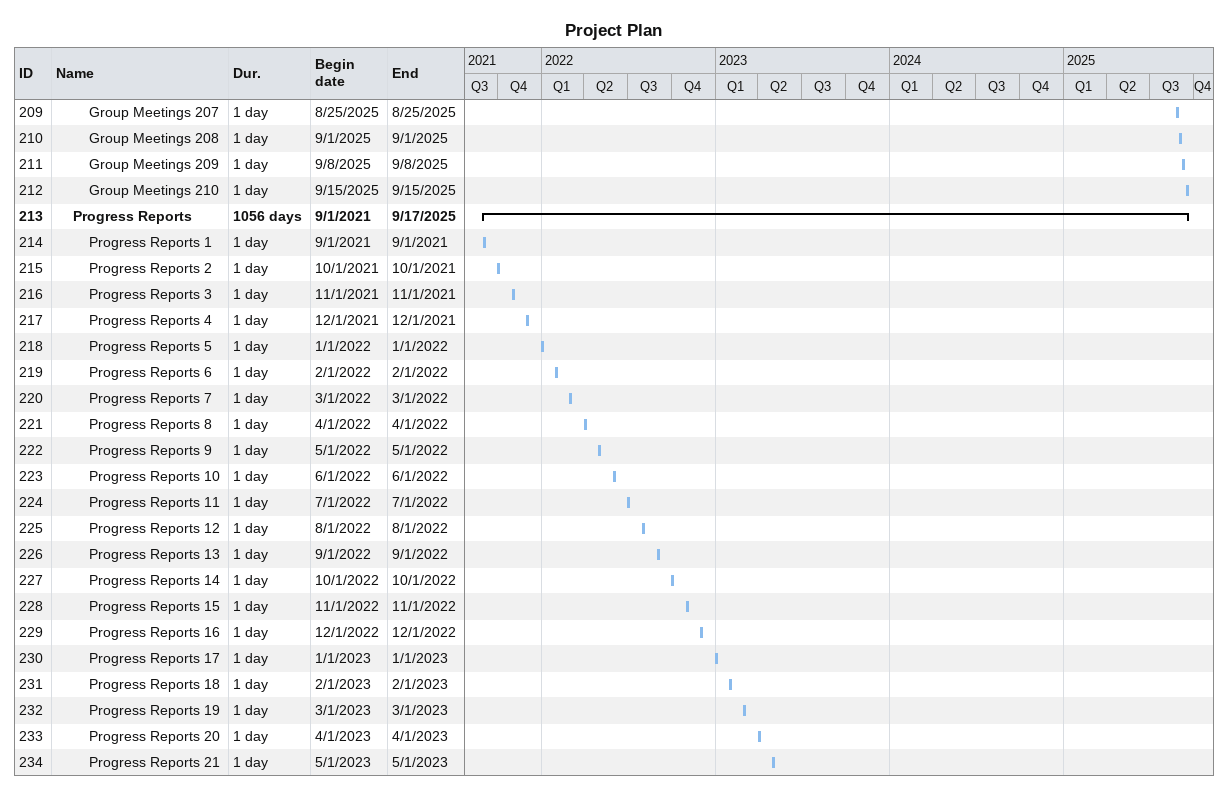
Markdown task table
Project Plan

| ID | Level | Task | Duration | Start | Finish |
|---|---|---|---|---|---|
| 209 | 3 | Group Meetings 207 | 1d | 2025-08-25 | 2025-08-25 |
| 210 | 3 | Group Meetings 208 | 1d | 2025-09-01 | 2025-09-01 |
| 211 | 3 | Group Meetings 209 | 1d | 2025-09-08 | 2025-09-08 |
| 212 | 3 | Group Meetings 210 | 1d | 2025-09-15 | 2025-09-15 |
| 213 | 2 | **Progress Reports** | 1056d | 2021-09-01 | 2025-09-17 |
| 214 | 3 | Progress Reports 1 | 1d | 2021-09-01 | 2021-09-01 |
| 215 | 3 | Progress Reports 2 | 1d | 2021-10-01 | 2021-10-01 |
| 216 | 3 | Progress Reports 3 | 1d | 2021-11-01 | 2021-11-01 |
| 217 | 3 | Progress Reports 4 | 1d | 2021-12-01 | 2021-12-01 |
| 218 | 3 | Progress Reports 5 | 1d | 2022-01-01 | 2022-01-01 |
| 219 | 3 | Progress Reports 6 | 1d | 2022-02-01 | 2022-02-01 |
| 220 | 3 | Progress Reports 7 | 1d | 2022-03-01 | 2022-03-01 |
| 221 | 3 | Progress Reports 8 | 1d | 2022-04-01 | 2022-04-01 |
| 222 | 3 | Progress Reports 9 | 1d | 2022-05-01 | 2022-05-01 |
| 223 | 3 | Progress Reports 10 | 1d | 2022-06-01 | 2022-06-01 |
| 224 | 3 | Progress Reports 11 | 1d | 2022-07-01 | 2022-07-01 |
| 225 | 3 | Progress Reports 12 | 1d | 2022-08-01 | 2022-08-01 |
| 226 | 3 | Progress Reports 13 | 1d | 2022-09-01 | 2022-09-01 |
| 227 | 3 | Progress Reports 14 | 1d | 2022-10-01 | 2022-10-01 |
| 228 | 3 | Progress Reports 15 | 1d | 2022-11-01 | 2022-11-01 |
| 229 | 3 | Progress Reports 16 | 1d | 2022-12-01 | 2022-12-01 |
| 230 | 3 | Progress Reports 17 | 1d | 2023-01-01 | 2023-01-01 |
| 231 | 3 | Progress Reports 18 | 1d | 2023-02-01 | 2023-02-01 |
| 232 | 3 | Progress Reports 19 | 1d | 2023-03-01 | 2023-03-01 |
| 233 | 3 | Progress Reports 20 | 1d | 2023-04-01 | 2023-04-01 |
| 234 | 3 | Progress Reports 21 | 1d | 2023-05-01 | 2023-05-01 |
